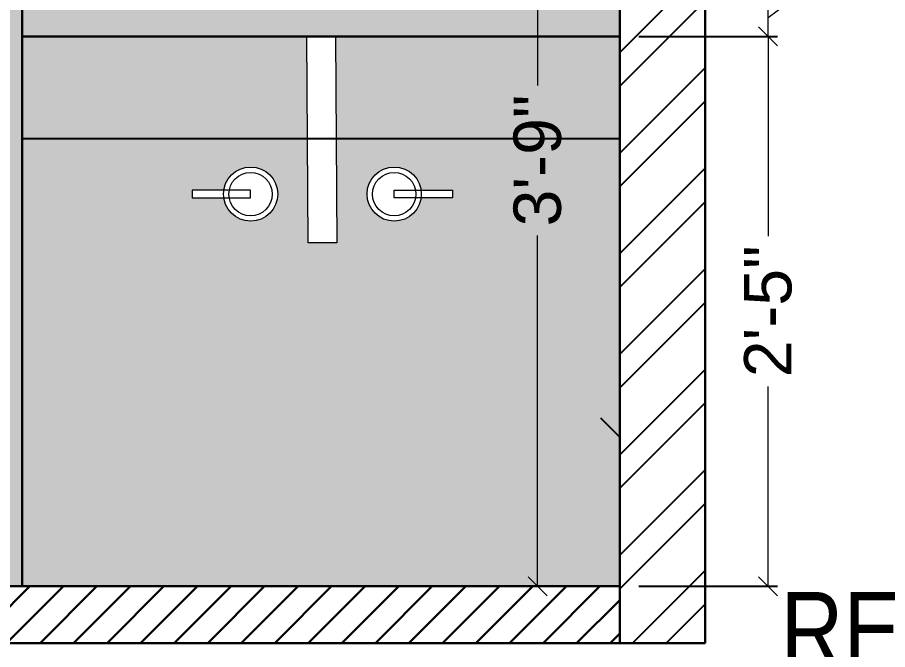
# Model space of a CAD drawing. Header units: millimetres. Extents: x 56222 to 3066687, y -650199 to -121287.
# Drawn here: x 149301.19 to 149347.06, y -183534.66 to -183501.32 of the extents above; entities that cross this region are included whole.
import ezdxf

# ---------------------------------------------------------------- set-up
doc = ezdxf.new("R2010")
doc.units = ezdxf.units.MM
doc.header["$MEASUREMENT"] = 0
doc.header["$PDMODE"] = 35
doc.layers.get('Defpoints').update_dxf_attribs({"color": 220})
doc.layers.add('AR HATCH-7', color=7, linetype='Continuous')
doc.layers.add('str coll', color=6, linetype='Continuous')
for name, color, linetype, lineweight in [('dim05', 1, 'Continuous', 13), ('FIRST FLOOR ( TEXT )', 7, 'Continuous', 9), ('Flooring', 253, 'Continuous', 30), ('HACHA', 253, 'Continuous', 5), ('wall', 7, 'Continuous', 30), ('XX~SLAB ( BEAM )~ ( DIM )', 7, 'Continuous', 9)]:
    doc.layers.add(name, color=color, linetype=linetype, lineweight=lineweight)
doc.layers.add('hatch', color=253, linetype='Continuous', lineweight=0, transparency=0.4)
doc.styles.add('Arial', font='arial.ttf')
doc.styles.add('KATHA', font='swissc.ttf')
doc.styles.get("Standard").update_dxf_attribs({"font": 'arial.ttf', "height": 6})
doc.dimstyles.new('ISO-25', dxfattribs={"dimtxt": 2.5, "dimasz": 1, "dimexe": 0.5, "dimexo": 1, "dimtad": 0, "dimdec": 1, "dimlunit": 4, "dimtxsty": 'Standard', "dimblk": 'OBLIQUE', "dimcen": 2.5, "dimclrd": 1, "dimclre": 1, "dimclrt": 5, "dimadec": 0, "dimazin": 0, "dimtfac": 1, "dimtdec": 1, "dimtmove": 0, "dimatfit": 3, "dimfxl": 1, "dimlwd": -1, "dimarcsym": 0})

# ---------------------------------------------------------------- blocks, each defined once
blk = doc.blocks.new('_Oblique')
at = {"layer": 'wall', "color": 0, "lineweight": -2}
blk.add_line((-0.5, -0.5), (0.5, 0.5), dxfattribs=at)
blk = doc.blocks.new('*D926')
at = {"layer": 'Defpoints', "color": 0, "lineweight": 25, "transparency": 16777216}
for p in [(149332.944, -183502.317), (149340.766, -183502.317), (149332.944, -183531.317)]:
    blk.add_point(p, dxfattribs=at)
at = {"layer": 'dim05', "color": 1, "linetype": 'Continuous', "lineweight": -2, "transparency": 16777216}
for p, q in [((149333.944, -183502.317), (149341.266, -183502.317)), ((149333.944, -183531.317), (149341.266, -183531.317))]:
    blk.add_line(p, q, dxfattribs=at)
at = {"layer": 'dim05', "color": 1, "linetype": 'Continuous', "transparency": 16777216}
for p, q in [((149340.766, -183502.317), (149340.766, -183512.848)), ((149340.766, -183531.317), (149340.766, -183520.786))]:
    blk.add_line(p, q, dxfattribs=at)
at = {"layer": 'dim05', "color": 1, "transparency": 16777216}
for p, rotation in [((149340.766, -183502.317), 90), ((149340.766, -183531.317), 270)]:
    blk.add_blockref('_Oblique', p, dxfattribs=dict(at, rotation=rotation))
at = {"layer": 'dim05', "color": 5, "lineweight": 25, "transparency": 16777216, "insert": (149340.766, -183516.817), "char_height": 2.5, "attachment_point": 5, "rotation": 90, "style": 'Arial'}
blk.add_mtext('2\'-5"', dxfattribs=at)
blk = doc.blocks.new('*D927')
at = {"layer": 'Defpoints', "color": 0, "lineweight": 25, "transparency": 16777216}
for p in [(149332.932, -183500.317), (149340.766, -183500.317), (149332.944, -183502.317)]:
    blk.add_point(p, dxfattribs=at)
at = {"layer": 'dim05', "color": 1, "linetype": 'Continuous', "transparency": 16777216}
for p, q in [((149343.292, -183499.443), (149343.292, -183498.193)), ((149340.766, -183501.317), (149343.292, -183499.443)), ((149340.766, -183502.317), (149340.766, -183500.317))]:
    blk.add_line(p, q, dxfattribs=at)
at = {"layer": 'dim05', "color": 1, "linetype": 'Continuous', "lineweight": -2, "transparency": 16777216}
for p, q in [((149333.932, -183500.317), (149341.266, -183500.317)), ((149333.944, -183502.317), (149341.266, -183502.317))]:
    blk.add_line(p, q, dxfattribs=at)
at = {"layer": 'dim05', "color": 1, "transparency": 16777216}
for p, rotation in [((149340.766, -183500.317), 90), ((149340.766, -183502.317), 270)]:
    blk.add_blockref('_Oblique', p, dxfattribs=dict(at, rotation=rotation))
at = {"layer": 'dim05', "color": 5, "lineweight": 25, "transparency": 16777216, "insert": (149343.292, -183496.11), "char_height": 2.5, "attachment_point": 5, "rotation": 90, "style": 'Arial'}
blk.add_mtext('2"', dxfattribs=at)
blk = doc.blocks.new('*D925')
at = {"layer": 'Defpoints', "color": 0, "lineweight": 25, "transparency": 16777216}
for p in [(149317.194, -183486.412), (149317.194, -183531.317), (149328.613, -183531.317)]:
    blk.add_point(p, dxfattribs=at)
at = {"layer": 'dim05', "color": 1, "linetype": 'Continuous', "lineweight": -2, "transparency": 16777216}
for p, q in [((149318.194, -183486.412), (149329.113, -183486.412)), ((149318.194, -183531.317), (149329.113, -183531.317))]:
    blk.add_line(p, q, dxfattribs=at)
at = {"layer": 'dim05', "color": 1, "linetype": 'Continuous', "transparency": 16777216}
for p, q in [((149328.613, -183486.412), (149328.613, -183504.917)), ((149328.613, -183531.317), (149328.613, -183512.811))]:
    blk.add_line(p, q, dxfattribs=at)
at = {"layer": 'dim05', "color": 1, "transparency": 16777216}
for p, rotation in [((149328.613, -183486.412), 90), ((149328.613, -183531.317), 270)]:
    blk.add_blockref('_Oblique', p, dxfattribs=dict(at, rotation=rotation))
at = {"layer": 'dim05', "color": 5, "lineweight": 25, "transparency": 16777216, "insert": (149328.613, -183508.864), "char_height": 2.5, "attachment_point": 5, "rotation": 90, "style": 'Arial'}
blk.add_mtext('3\'-9"', dxfattribs=at)

msp = doc.modelspace()

# ---------------------------------------------------------------- hatches: boundary and pattern name
at = {"layer": 'AR HATCH-7', "lineweight": 30, "transparency": 33554559}
h = msp.add_hatch(dxfattribs=at)
h.set_pattern_fill('ANSI31', color=9, scale=10)
h.set_pattern_definition([(45, (3449.8565, -5344.5564), (-0.8838834765, 0.8838834765), [])])
h.paths.add_polyline_path([(149241.444, -183531.317), (149241.444, -183534.317), (149332.944, -183534.317), (149332.944, -183531.317)])
at = {"layer": 'hatch', "linetype": 'Continuous', "lineweight": 25}
h = msp.add_hatch(dxfattribs=at)
h.set_pattern_fill('ANSI32', color=256, scale=10, style=0)
h.set_pattern_definition([(45, (-267.8445, -231.6727), (-2.65165043, 2.65165043), []), (45, (-266.0767, -231.6727), (-2.65165043, 2.65165043), [])])
h.paths.add_polyline_path([(149241.444, -183413.317), (149232.444, -183413.317), (149232.444, -183534.317), (149241.444, -183534.317)])
h.paths.add_polyline_path([(149332.944, -183534.317), (149337.444, -183534.317), (149337.444, -183413.317), (149332.944, -183413.317)])
at = {"layer": 'XX~SLAB ( BEAM )~ ( DIM )', "linetype": 'Continuous', "lineweight": 25, "true_color": 0x465e1c, "transparency": 33554556}
h = msp.add_hatch(color=69, dxfattribs=at)
h.dxf.hatch_style = 1
h.paths.add_polyline_path([(149301.444, -183484.073), (149282.755, -183484.073), (149282.755, -183531.317), (149301.444, -183531.317)])
h.paths.add_polyline_path([(149282.755, -183484.073), (149260.444, -183484.073), (149260.444, -183490.829), (149259.133, -183490.829), (149259.133, -183531.317), (149282.755, -183531.317)])
h.paths.add_polyline_path([(149259.133, -183490.829), (149241.444, -183490.829), (149241.444, -183531.317), (149259.133, -183531.317)])
h.paths.add_polyline_path([(149301.444, -183436.829), (149282.755, -183436.829), (149282.755, -183484.073), (149301.444, -183484.073)])
h.paths.add_polyline_path([(149282.755, -183436.829), (149260.444, -183436.829), (149260.444, -183484.073), (149282.755, -183484.073)])
h.paths.add_polyline_path([(149301.444, -183426.317), (149282.755, -183426.317), (149282.755, -183436.829), (149301.444, -183436.829)])
h.paths.add_polyline_path([(149282.755, -183426.317), (149259.133, -183426.317), (149259.133, -183436.829), (149282.755, -183436.829)])
h.paths.add_polyline_path([(149259.133, -183426.317), (149241.444, -183426.317), (149241.444, -183436.829), (149259.133, -183436.829)])
at = {"layer": 'XX~SLAB ( BEAM )~ ( DIM )', "linetype": 'Continuous', "lineweight": 25, "true_color": 0xf7f4f2, "transparency": 33554607}
h = msp.add_hatch(color=7, dxfattribs=at)
h.dxf.hatch_style = 1
h.paths.add_polyline_path([(149332.944, -183500.317), (149301.444, -183500.317), (149301.444, -183502.317), (149332.944, -183502.317)])
at = {"layer": 'XX~SLAB ( BEAM )~ ( DIM )', "linetype": 'Continuous', "lineweight": 25, "true_color": 0xd0e9ce, "transparency": 33554559}
h = msp.add_hatch(dxfattribs=at)
h.set_pattern_fill('HOUND', color=254, angle=45)
h.set_pattern_definition([(45, (-4408.6932, -2696.58556), (0.132582521472, 0.22097086912), [1, -0.5]), (135, (-4408.6932, -2696.58556), (0.132582521472, -0.22097086912), [1, -0.5])])
h.paths.add_polyline_path([(149332.944, -183502.317), (149317.956, -183502.317), (149317.991, -183507.695), (149332.944, -183507.695)])
h.paths.add_polyline_path([(149332.944, -183507.695), (149317.991, -183507.695), (149318.027, -183513.2), (149316.516, -183513.2), (149316.48, -183507.695), (149301.444, -183507.695), (149301.444, -183531.317), (149332.944, -183531.317)])
h.paths.add_polyline_path([(149324.132, -183510.841), (149322.47, -183510.841, -0.930532), (149319.627, -183510.636, -0.930532), (149322.47, -183510.431), (149324.132, -183510.431)], flags=16)
h.paths.add_polyline_path([(149319.913, -183510.636, -1), (149322.199, -183510.636, -1)], flags=0)
h.paths.add_polyline_path([(149312.073, -183510.841), (149310.411, -183510.841), (149310.411, -183510.431), (149312.073, -183510.431, -0.930532), (149314.916, -183510.636, -0.930532)], flags=16)
h.paths.add_polyline_path([(149312.344, -183510.636, -1), (149314.63, -183510.636, -1)], flags=0)
h.paths.add_polyline_path([(149316.444, -183502.317), (149301.444, -183502.317), (149301.444, -183507.695), (149316.48, -183507.695)])

# ---------------------------------------------------------------- linework, layer by layer
at = {"layer": 'Flooring', "ltscale": 4}
msp.add_line((149241.444, -183531.317), (149332.944, -183531.317), dxfattribs=at)
at = {"layer": 'HACHA', "color": 5, "lineweight": 30}
msp.add_line((149301.444, -183531.317), (149301.444, -183426.317), dxfattribs=at)
at = {"layer": 'str coll', "color": 252, "lineweight": 5, "true_color": 0x939598}
msp.add_lwpolyline([(149317.956, -183502.317), (149318.027, -183513.2), (149316.516, -183513.2), (149316.444, -183502.317)], dxfattribs=at)
for points in [[(149313.487, -183510.431), (149310.411, -183510.431), (149310.411, -183510.841), (149313.487, -183510.841)], [(149321.056, -183510.431), (149324.132, -183510.431), (149324.132, -183510.841), (149321.056, -183510.841)]]:
    msp.add_lwpolyline(points, close=True, dxfattribs=at)
for centre, radius in [((149313.487, -183510.636), 1.429), ((149313.487, -183510.636), 1.143), ((149321.056, -183510.636), 1.429), ((149321.056, -183510.636), 1.143)]:
    msp.add_circle(centre, radius, dxfattribs=at)
at = {"layer": 'wall', "lineweight": 30}
for p, q in [((149332.944, -183413.317), (149332.944, -183534.317)), ((149337.444, -183413.317), (149337.444, -183534.317)), ((149232.444, -183534.317), (149337.444, -183534.317))]:
    msp.add_line(p, q, dxfattribs=at)
at = {"layer": 'wall', "color": 18, "lineweight": 25, "true_color": 0x000000}
msp.add_line((149301.444, -183502.317), (149332.944, -183502.317), dxfattribs=at)
at = {"layer": 'XX~SLAB ( BEAM )~ ( DIM )', "color": 33, "lineweight": 25, "true_color": 0xbea383}
msp.add_line((149332.932, -183523.445), (149331.948, -183522.461), dxfattribs=at)
at = {"layer": 'XX~SLAB ( BEAM )~ ( DIM )', "color": 85, "lineweight": 25, "true_color": 0x689457}
for points in [[(149301.444, -183484.073), (149282.755, -183484.073), (149282.755, -183531.317), (149301.444, -183531.317)], [(149332.944, -183507.695), (149332.944, -183502.317), (149301.444, -183502.317), (149301.444, -183507.695)], [(149332.944, -183507.695), (149332.944, -183531.317), (149301.444, -183531.317), (149301.444, -183507.695)]]:
    msp.add_lwpolyline(points, close=True, dxfattribs=at)

# ---------------------------------------------------------------- texts
at = {"layer": 'FIRST FLOOR ( TEXT )', "color": 1, "insert": (149364.339, -183536.983), "char_height": 4, "attachment_point": 5, "style": 'KATHA'}
msp.add_mtext('REX ONYXEMERALD\\P1200X600MM', dxfattribs=at)

# ---------------------------------------------------------------- dimensions: what is measured, and where the dimension line sits
at = {"layer": 'dim05', "color": 27, "lineweight": 25, "true_color": 0x7d5120}
for base, p1, p2, picture, middle in [((149328.61338, -183531.31673), (149317.19358, -183486.41174), (149317.19358, -183531.31673), '*D925', (149328.61338, -183508.86423)), ((149340.766, -183502.317), (149332.944, -183531.317), (149332.944, -183502.317), '*D926', (149340.766, -183516.817))]:
    dim = msp.add_linear_dim(base=base, p1=p1, p2=p2, angle=90, dimstyle='ISO-25', override={"dimdec": 2, "dimtxsty": 'Arial', "dimtmove": 1}, dxfattribs=at)
    dim.commit()
    dim.dimension.update_dxf_attribs({"geometry": picture, "text_midpoint": middle})
dim = msp.add_linear_dim(base=(149340.766, -183500.317), p1=(149332.944, -183502.317), p2=(149332.932, -183500.317), angle=90, dimstyle='ISO-25', override={"dimdec": 2, "dimtxsty": 'Arial', "dimtmove": 1}, dxfattribs=at)
dim.commit()
dim.dimension.update_dxf_attribs({"geometry": '*D927', "text_midpoint": (149343.292, -183497.568), "dimtype": 160})

doc.saveas('drawing.dxf')
